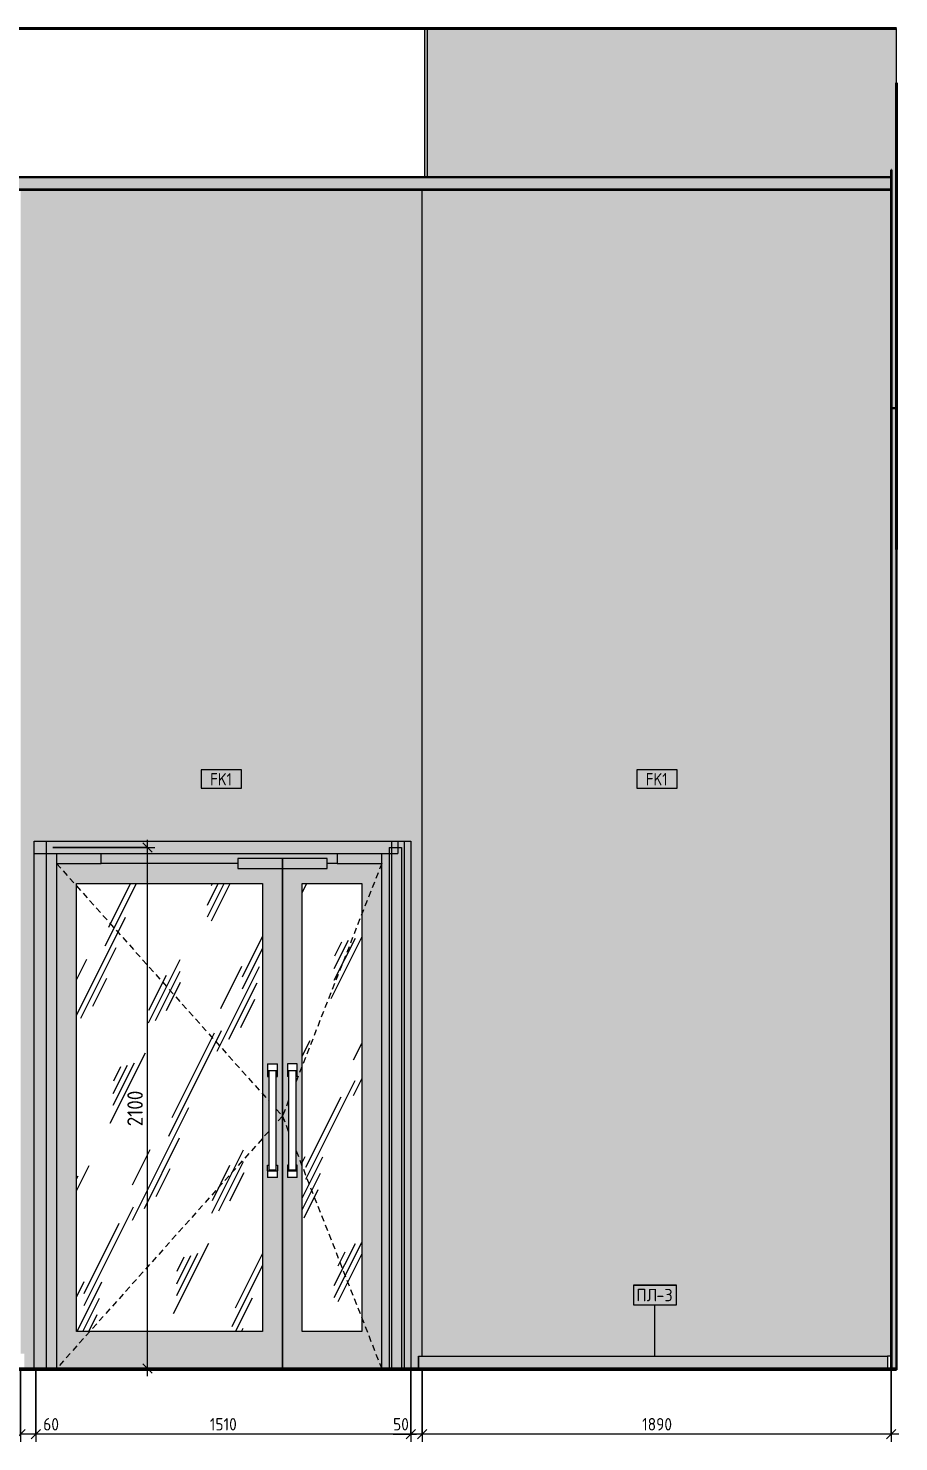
# Model space of a CAD drawing. Header units: millimetres. Extents: x 63432 to 177405, y -1987 to 27578.
# Drawn here: x 173898 to 177405, y 8105 to 13800 of the extents above; entities that cross this region are included whole.
import ezdxf

# ---------------------------------------------------------------- set-up
doc = ezdxf.new("R2010")
doc.units = ezdxf.units.MM
doc.linetypes.add('200_ШТРИХ_ш1п0_6_', pattern=[40, 25, -15])
for name, color, linetype, lineweight in [('A-ANNO-DIMS', 7, 'Continuous', 9), ('A-ANNO-DIMS-25', 7, 'Continuous', 9), ('A-DOOR', 7, 'Continuous', 9), ('A-DOOR-3', 7, '200_ШТРИХ_ш1п0_6_', 9), ('A-GENM-1', 7, 'Continuous', 9), ('A-GENM-IDEN', 7, 'Continuous', 9), ('A-GLAZ-CWMG', 7, 'Continuous', 9), ('A-WALL-IDEN', 7, 'Continuous', 9), ('A-WALL-PATT', 7, 'Continuous', 9), ('I-WALL', 7, 'Continuous', 9)]:
    doc.layers.add(name, color=color, linetype=linetype, lineweight=lineweight)
for name, color, linetype, lineweight, true_color in [('A-CLNG-1', 7, 'Continuous', 9, 0x787878), ('A-CLNG-FNSH-1', 7, 'Continuous', 30, 0x3c3c3c), ('A-FLOR-1', 7, 'Continuous', 9, 0x787878), ('A-FLOR-FNSH-1', 7, 'Continuous', 30, 0x3c3c3c), ('A-FLOR-FNSH-2', 7, 'Continuous', 40, 0x3c3c3c), ('A-WALL-4', 7, 'Continuous', 40, 0x3c3c3c), ('A-WALL-5', 7, 'Continuous', 30, 0x3c3c3c), ('A-WALL-FNSH-3', 7, 'Continuous', 30, 0x3c3c3c), ('I-WALL-1', 7, 'Continuous', 9, 0x787878)]:
    doc.layers.add(name, color=color, linetype=linetype, lineweight=lineweight, true_color=true_color)
doc.styles.add('GOST Common_5', font='GOST_Common.ttf', dxfattribs={"width": 0.9, "height": 50})
doc.styles.add('GOST Common_6', font='GOST_Common.ttf', dxfattribs={"height": 50})
doc.styles.add('ISOCPEUR_2', font='isocpeur.ttf', dxfattribs={"width": 0.9, "height": 62.5})
doc.styles.add('ISOCPEUR_3', font='isocpeur.ttf', dxfattribs={"width": 0.9, "height": 50})
doc.dimstyles.new('ISO-2_0_0_9К_Средний_округл2', dxfattribs={"dimscale": 304.8, "dimtxt": 49.799059, "dimasz": 0.123031, "dimexe": 0.098425, "dimexo": 0, "dimgap": 0, "dimtad": 1, "dimdec": 0, "dimrnd": 10, "dimzin": 0, "dimdsep": 46, "dimtxsty": 'ISOCPEUR_3', "dimblk1": 'OBLIQUE', "dimblk2": 'OBLIQUE', "dimsah": 1, "dimcen": 0.09, "dimdle": 0.098425, "dimazin": 0, "dimtfac": 1, "dimtdec": 4, "dimtix": 1, "dimtmove": 0, "dimatfit": 3, "dimfxl": 1, "dimtvp": 1, "dimtolj": 1, "dimtzin": 0, "dimarcsym": 2})
doc.dimstyles.new('ISO-2_0_0_9К_Средний_округл2_1', dxfattribs={"dimscale": 304.8, "dimtxt": 49.799059, "dimasz": 0.123031, "dimexe": 0.098425, "dimexo": 0, "dimgap": 0, "dimtad": 1, "dimdec": 0, "dimrnd": 10, "dimzin": 0, "dimdsep": 46, "dimtxsty": 'ISOCPEUR_3', "dimblk1": 'OBLIQUE', "dimblk2": 'OBLIQUE', "dimsah": 1, "dimcen": 0.09, "dimdle": 0.098425, "dimazin": 0, "dimtfac": 1, "dimtdec": 4, "dimtix": 1, "dimtmove": 1, "dimatfit": 3, "dimfxl": 1, "dimtvp": 1, "dimtolj": 1, "dimtzin": 0, "dimarcsym": 2})
doc.dimstyles.new('ISO-2_5_0_9К_БОЛЬШОЙ_1', dxfattribs={"dimscale": 304.8, "dimtxt": 62.248823, "dimasz": 0.123031, "dimexe": 0.098425, "dimexo": 0.246063, "dimgap": 0, "dimtad": 1, "dimdec": 0, "dimrnd": 10, "dimzin": 0, "dimdsep": 46, "dimtxsty": 'ISOCPEUR_2', "dimblk1": 'OBLIQUE', "dimblk2": 'OBLIQUE', "dimsah": 1, "dimcen": 0.09, "dimdle": 0.098425, "dimazin": 0, "dimtfac": 1, "dimtdec": 4, "dimtix": 1, "dimtmove": 0, "dimatfit": 3, "dimfxl": 1, "dimtvp": 1, "dimtolj": 1, "dimtzin": 0, "dimarcsym": 2})
pattern_1 = [(45, (244317.564, 0), (-14.25598, 14.25598), []), (45, (244331.82, 0), (-14.25598, 14.25598), [25.202, -5.04, 0.8382, -4.202])]
pattern_2 = [(0, (244317.564, 0), (30.48, 7.62), [2.515, -20.345, 2.515, -20.345, -121.92]), (0, (244317.564, 0), (30.48, 7.62), [-45.72, 2.515, -43.205, 2.515, -20.345, -53.34]), (0, (244317.564, 0), (30.48, 7.62), [-114.3, 2.515, -12.725, 2.515, -35.585]), (120, (244328.994, 3.81), (-21.8391136, 22.5864543), [2.515, -20.345, 2.515, -20.345, -121.92]), (120, (244328.994, 3.81), (-21.8391136, 22.5864543), [-45.72, 2.515, -43.205, 2.515, -20.345, -53.34]), (120, (244328.994, 3.81), (-21.8391136, 22.5864543), [-114.3, 2.515, -12.725, 2.515, -35.585]), (240, (244332.804, 19.05), (-8.6408864, -30.2064543), [2.515, -20.345, 2.515, -20.345, -121.92]), (240, (244332.804, 19.05), (-8.6408864, -30.2064543), [-45.72, 2.515, -43.205, 2.515, -20.345, -53.34]), (240, (244332.804, 19.05), (-8.6408864, -30.2064543), [-114.3, 2.515, -12.725, 2.515, -35.585])]
pattern_3 = [(63.435, (225.45, 31.75), (-255.5833, 766.7475), [317.5, -190.5, 317.5, -190.5, -403.903]), (63.435, (225.45, 31.75), (-255.5833, 766.7475), [-1016, 127, -276.903]), (63.435, (209.57, 47.6), (-255.5833, 766.7475), [254, -317.5, 190.5, -190.5, -467.403]), (63.435, (209.57, 47.6), (-255.5833, 766.7475), [-952.5, 222.25, -245.153]), (63.435, (209.57, 95.25), (-255.5833, 766.7475), [190.5, -381, 127, -190.5, -530.903]), (63.435, (209.57, 95.25), (-255.5833, 766.7475), [-889, 285.75, -245.153]), (63.435, (257.2, 47.6), (-255.5833, 766.7475), [190.5, -381, 158.75, -6404.653]), (63.435, (304.8, 95.25), (-255.5833, 766.7475), [95.25, -476.25, 63.5, -6499.903]), (63.435, (225.45, 174.6), (-255.5833, 766.7475), [63.5, -476.25, 63.5, -254, -562.653]), (63.435, (225.45, 174.6), (-255.5833, 766.7475), [-857.25, 158.75, -403.903]), (63.435, (511.2, 127), (-255.5833, 766.7475), [317.5, -476.25, 381, -251.503]), (63.435, (511.2, 79.4), (-255.5833, 766.7475), [444.5, -317.5, 476.25, -188.003]), (63.435, (542.95, 95.25), (-255.5833, 766.7475), [508, -254, 381, -276.903]), (63.435, (590.57, 142.9), (-255.5833, 766.7475), [317.5, -444.5, 254, -403.903]), (63.435, (542.95, 238.1), (-255.5833, 766.7475), [158.75, -635, 190.5, -435.653]), (63.435, (638.2, 190.5), (-255.5833, 766.7475), [127, -635, 127, -530.903])]

# ---------------------------------------------------------------- blocks, each defined once
blk = doc.blocks.new('Плинтус - Плинтус темный _ст_школа_-32862179-Развертка 3_12-6')
at = {"layer": 'A-GENM-1'}
blk.add_line((-68686, 8400), (-68686, 8450), dxfattribs=at)
blk = doc.blocks.new('Плинтус - Плинтус темный _ст_школа_-32864423-Развертка 3_12-6')
at = {"layer": 'A-GENM-1'}
blk.add_hatch(color=256, dxfattribs=at).paths.add_polyline_path([(-67867, 8400), (-66796, 8400), (-66796, 8450), (-68686, 8450), (-68686, 8400), (-68420.8, 8400)])
for q in [(-66796, 8450), (-68686, 8400)]:
    blk.add_line((-68686, 8450), q, dxfattribs=at)
blk = doc.blocks.new('Плинтус - Плинтус темный _ст_школа_-33434823-Развертка 3_12-6')
at = {"layer": 'A-GENM-1'}
for p, q in [((-66781, 8450), (-66796, 8450)), ((-66796, 8450), (-66796, 8400)), ((-66781, 8400), (-66781, 8450)), ((-66796, 8400), (-66781, 8400))]:
    blk.add_line(p, q, dxfattribs=at)
blk = doc.blocks.new('Прямоугольный импост - Импост структурный с накладкой - 160мм Темный-33326475-Развертка 3_12-6')
at = {"layer": 'A-GLAZ-CWMG'}
blk.add_hatch(color=256, dxfattribs=at).paths.add_polyline_path([(-68804, 8400), (-68794, 8400), (-68794, 10500), (-68804, 10500), (-68804, 8438.5)])
for p, q in [((-68804, 10500), (-68754, 10500)), ((-68804, 10500), (-68804, 8400)), ((-68754, 10500), (-68754, 8400))]:
    blk.add_line(p, q, dxfattribs=at)
blk = doc.blocks.new('Дверь_Витражная_остекление_ - ВВ-6 остекление-32274838-Развертка 3_12-6')
at = {"layer": 'A-DOOR'}
h = blk.add_hatch(color=256, dxfattribs=at)
h.paths.add_polyline_path([(-68804, 8400), (-68804, 10475), (-68834, 10475), (-68834, 8400)])
h.paths.add_polyline_path([(-70144, 8400), (-70144, 10475), (-70184, 10475), (-70184, 8400)])
h.paths.add_polyline_path([(-69054, 10435), (-69014, 10435), (-69014, 10475), (-69964, 10475), (-69964, 10435), (-69414, 10435), (-69414, 10455), (-69054, 10455), (-69054, 10443.1)])
for points in [[(-70064, 10435), (-69964, 10435), (-69964, 10475), (-70144, 10475), (-70144, 10435), (-70082.1, 10435)], [(-69314, 10415), (-69234, 10415), (-69234, 10455), (-69414, 10455), (-69414, 10415)], [(-69234, 10415), (-69054, 10415), (-69054, 10455), (-69234, 10455), (-69234, 10435)], [(-68834, 10435), (-68834, 10475), (-69014, 10475), (-69014, 10435), (-68914, 10435)]]:
    blk.add_hatch(color=256, dxfattribs=at).paths.add_polyline_path(points)
h = blk.add_hatch(color=256, dxfattribs=at)
h.paths.add_polyline_path([(-69320.4, 8400), (-69234, 8400), (-69234, 10415), (-69414, 10415), (-69414, 10435), (-70144, 10435), (-70144, 8400), (-69528.3, 8400)])
h.paths.add_polyline_path([(-69314, 8550), (-70064, 8550), (-70064, 10355), (-69314, 10355), (-69314, 8732.8)])
h.paths.add_polyline_path([(-69279.2, 9170), (-69294, 9170), (-69294, 9220), (-69289, 9220), (-69289, 9577.5), (-69294, 9577.5), (-69294, 9627.5), (-69254, 9627.5), (-69254, 9577.5), (-69259, 9577.4), (-69259, 9220), (-69254, 9220), (-69254, 9170), (-69274, 9170)])
h = blk.add_hatch(color=256, dxfattribs=at)
h.paths.add_polyline_path([(-69234, 8400), (-68834, 8400), (-68834, 10435), (-69054, 10435), (-69054, 10415), (-69234, 10415), (-69234, 8732.8)])
h.paths.add_polyline_path([(-68914, 8550), (-69154, 8550), (-69154, 10355), (-68914, 10355), (-68914, 8732.8)])
h.paths.add_polyline_path([(-69180.3, 9170), (-69214, 9170), (-69214, 9220), (-69209, 9220), (-69209, 9577.5), (-69214, 9577.5), (-69214, 9627.5), (-69174, 9627.5), (-69174, 9577.5), (-69179, 9577.4), (-69179, 9220), (-69174, 9220), (-69174, 9170), (-69179.9, 9170)])
h = blk.add_hatch(dxfattribs=at)
h.set_pattern_fill('FP_58', color=256, style=0, pattern_type=2)
h.set_pattern_definition(pattern_3)
h.paths.add_polyline_path([(-69314, 8550), (-69314, 10355), (-70064, 10355), (-70064, 8550), (-69528.3, 8550)])
h = blk.add_hatch(dxfattribs=at)
h.set_pattern_fill('FP_58', color=256, style=0, pattern_type=2)
h.set_pattern_definition(pattern_3)
h.paths.add_polyline_path([(-68914, 8550), (-68914, 10355), (-69154, 10355), (-69154, 8550), (-68974.6, 8550)])
for p, q in [((-70144, 10475), (-70144, 10435)), ((-70144, 10435), (-70144, 8400)), ((-70144, 10435), (-69964, 10435)), ((-69964, 10435), (-69964, 10475)), ((-69414, 10435), (-69964, 10435)), ((-69234, 10455), (-69414, 10455)), ((-69414, 10455), (-69414, 10415)), ((-69234, 10415), (-69234, 10455)), ((-69054, 10455), (-69234, 10455)), ((-69234, 10455), (-69234, 10415)), ((-69054, 10415), (-69054, 10455)), ((-69014, 10435), (-69054, 10435)), ((-69014, 10475), (-69014, 10435)), ((-69014, 10435), (-68834, 10435)), ((-68834, 10435), (-68834, 10475)), ((-68834, 8400), (-68834, 10435)), ((-69414, 10415), (-69234, 10415)), ((-69234, 8400), (-69234, 10415)), ((-69234, 10415), (-69234, 8400)), ((-69234, 10415), (-69054, 10415)), ((-70064, 8550), (-70064, 10355)), ((-70064, 10355), (-69314, 10355)), ((-69314, 10355), (-69314, 8550)), ((-69154, 8550), (-69154, 10355)), ((-69154, 10355), (-68914, 10355)), ((-68914, 10355), (-68914, 8550)), ((-69294, 9627.5), (-69294, 9600)), ((-69294, 9627.5), (-69254, 9627.5)), ((-69254, 9600), (-69254, 9627.5)), ((-69214, 9627.5), (-69214, 9600)), ((-69174, 9627.5), (-69214, 9627.5)), ((-69174, 9600), (-69174, 9627.5)), ((-69254, 9600), (-69294, 9600)), ((-69294, 9600), (-69294, 9577.5)), ((-69294, 9577.5), (-69289, 9577.5)), ((-69289, 9600), (-69289, 9200)), ((-69259, 9200), (-69259, 9600)), ((-69259, 9577.5), (-69254, 9577.5)), ((-69254, 9577.5), (-69254, 9600)), ((-69174, 9600), (-69214, 9600)), ((-69214, 9600), (-69214, 9577.5)), ((-69209, 9577.5), (-69214, 9577.5)), ((-69209, 9600), (-69209, 9200)), ((-69179, 9200), (-69179, 9600)), ((-69174, 9577.5), (-69179, 9577.5)), ((-69174, 9577.5), (-69174, 9600)), ((-69294, 9197.5), (-69294, 9220)), ((-69294, 9220), (-69289, 9220)), ((-69294, 9197.5), (-69294, 9170)), ((-69294, 9197.5), (-69254, 9197.5)), ((-69254, 9170), (-69294, 9170)), ((-69259, 9200), (-69289, 9200)), ((-69259, 9220), (-69254, 9220)), ((-69254, 9220), (-69254, 9197.5)), ((-69254, 9170), (-69254, 9197.5)), ((-69209, 9220), (-69214, 9220)), ((-69214, 9220), (-69214, 9197.5)), ((-69214, 9197.5), (-69214, 9170)), ((-69214, 9197.5), (-69174, 9197.5)), ((-69174, 9170), (-69214, 9170)), ((-69179, 9200), (-69209, 9200)), ((-69174, 9220), (-69179, 9220)), ((-69174, 9197.5), (-69174, 9220)), ((-69174, 9170), (-69174, 9197.5)), ((-69314, 8550), (-70064, 8550)), ((-68914, 8550), (-69154, 8550))]:
    blk.add_line(p, q, dxfattribs=at)
at = {"layer": 'A-DOOR-3'}
for p, q in [((-70144, 10435), (-69289, 9479)), ((-68834, 10435), (-69179, 9557.4)), ((-69209, 9481.1), (-69234, 9417.5)), ((-69259, 9445.5), (-69234, 9417.5)), ((-69234, 9417.5), (-69259, 9389.5)), ((-69234, 9417.5), (-69209, 9353.9)), ((-69289, 9356), (-70144, 8400)), ((-69179, 9277.6), (-68834, 8400))]:
    blk.add_line(p, q, dxfattribs=at)
blk = doc.blocks.new('Прямоугольный импост - Импост структурный с накладкой - 160мм Темный-33326474-Развертка 3_12-6')
at = {"layer": 'A-GLAZ-CWMG'}
blk.add_hatch(color=256, dxfattribs=at).paths.add_polyline_path([(-68974.6, 10475), (-68804, 10475), (-68804, 10500), (-68794, 10500), (-68794, 10525), (-70184, 10525), (-70184, 10475), (-69154, 10475)])
for p, q in [((-70234, 10475), (-70234, 10525)), ((-70234, 10525), (-68769, 10525)), ((-68769, 10525), (-68769, 10475)), ((-70234, 10475), (-68769, 10475))]:
    blk.add_line(p, q, dxfattribs=at)
blk = doc.blocks.new('Прямоугольный импост - Импост структурный с накладкой - 160мм Темный-33326241-Развертка 3_12-6')
at = {"layer": 'A-GLAZ-CWMG'}
blk.add_hatch(color=256, dxfattribs=at).paths.add_polyline_path([(-68794, 8400), (-68744, 8400.3), (-68744, 10525), (-68794, 10525), (-68794, 8430.8)])
for p, q in [((-68794, 10525), (-68744, 10525)), ((-68794, 10525), (-68794, 8400)), ((-68744, 10525), (-68744, 8400))]:
    blk.add_line(p, q, dxfattribs=at)
blk = doc.blocks.new('Прямоугольный импост - Импост структурный с накладкой - 160мм Темный-33326242-Развертка 3_12-6')
at = {"layer": 'A-GLAZ-CWMG'}
blk.add_hatch(color=256, dxfattribs=at).paths.add_polyline_path([(-70234, 8400), (-70184, 8400), (-70184, 10525), (-70234, 10525), (-70234, 8732.8)])
for p, q in [((-70234, 10525), (-70184, 10525)), ((-70234, 8400), (-70234, 10525)), ((-70184, 8400), (-70184, 10525))]:
    blk.add_line(p, q, dxfattribs=at)
blk = doc.blocks.new('Прямоугольный импост - Импост структурный с накладкой - 160мм Темный-32274837-Развертка 3_12-6')
at = {"layer": 'A-GLAZ-CWMG'}
for p, q in [((-70184, 10475), (-70184, 10525)), ((-70184, 10525), (-68794, 10525)), ((-68794, 10525), (-68794, 10475)), ((-70184, 10475), (-68794, 10475))]:
    blk.add_line(p, q, dxfattribs=at)
blk = doc.blocks.new('DIMBLOCK63-Развертка 3_12-6')
at = {"layer": 'A-ANNO-DIMS-25'}
for p, q in [((175484.6, 8400), (175484.6, 8105.4)), ((175484.6, 8135.4), (175484.6, 8400)), ((177374.6, 8400), (177374.6, 8105.4)), ((177374.6, 8135.4), (177374.6, 8400)), ((177404.6, 8135.4), (175484.6, 8135.4))]:
    blk.add_line(p, q, dxfattribs=at)
at = {"layer": 'A-ANNO-DIMS-25', "lineweight": 20}
for p, q in [((175484.6, 8135.4), (175503.4, 8154.2)), ((177374.6, 8135.4), (177393.4, 8154.2)), ((175484.6, 8135.4), (175465.9, 8116.7)), ((177374.6, 8135.4), (177355.9, 8116.7))]:
    blk.add_line(p, q, dxfattribs=at)
at = {"layer": 'A-ANNO-DIMS-25', "color": 0, "insert": (176370.7, 8200.8), "char_height": 50, "width": 141.353, "attachment_point": 1, "line_spacing_factor": 1.149209, "style": 'ISOCPEUR_3'}
blk.add_mtext('1890', dxfattribs=at)
blk = doc.blocks.new('_Oblique')
at = {"color": 0, "linetype": 'ByBlock', "lineweight": -2}
blk.add_line((-0.5, -0.5), (0.5, 0.5), dxfattribs=at)
blk = doc.blocks.new('DIMBLOCK64-Развертка 3_12-6')
at = {"layer": 'A-ANNO-DIMS-25'}
for p, q in [((175438.6, 8400), (175438.6, 8105.4)), ((175438.6, 8135.4), (175438.6, 8400)), ((175484.6, 8400), (175484.6, 8105.4)), ((175484.6, 8135.4), (175484.6, 8400)), ((175367.5, 8135.4), (175455.7, 8135.4)), ((175484.6, 8135.4), (175438.6, 8135.4)), ((175455.7, 8135.4), (175461.6, 8135.4))]:
    blk.add_line(p, q, dxfattribs=at)
at = {"layer": 'A-ANNO-DIMS-25', "lineweight": 20}
for p, q in [((175438.6, 8135.4), (175457.4, 8154.2)), ((175484.6, 8135.4), (175503.4, 8154.2)), ((175438.6, 8135.4), (175419.9, 8116.7)), ((175484.6, 8135.4), (175465.9, 8116.7))]:
    blk.add_line(p, q, dxfattribs=at)
at = {"layer": 'A-ANNO-DIMS-25', "color": 0, "insert": (175367.5, 8200.8), "char_height": 50, "width": 75.848, "attachment_point": 1, "line_spacing_factor": 1.149209, "style": 'ISOCPEUR_3'}
blk.add_mtext('50', dxfattribs=at)
blk = doc.blocks.new('DIMBLOCK65-Развертка 3_12-6')
at = {"layer": 'A-ANNO-DIMS-25'}
for p, q in [((173928.6, 8400), (173928.6, 8105.4)), ((173928.6, 8135.4), (173928.6, 8400)), ((175438.6, 8400), (175438.6, 8105.4)), ((175438.6, 8135.4), (175438.6, 8400)), ((175438.6, 8135.4), (173928.6, 8135.4))]:
    blk.add_line(p, q, dxfattribs=at)
at = {"layer": 'A-ANNO-DIMS-25', "lineweight": 20}
for p, q in [((173928.6, 8135.4), (173947.4, 8154.2)), ((175438.6, 8135.4), (175457.4, 8154.2)), ((173928.6, 8135.4), (173909.9, 8116.7)), ((175438.6, 8135.4), (175419.9, 8116.7))]:
    blk.add_line(p, q, dxfattribs=at)
at = {"layer": 'A-ANNO-DIMS-25', "color": 0, "insert": (174629, 8200.8), "char_height": 50, "width": 131.01, "attachment_point": 1, "line_spacing_factor": 1.149209, "style": 'ISOCPEUR_3'}
blk.add_mtext('1510', dxfattribs=at)
blk = doc.blocks.new('DIMBLOCK66-Развертка 3_12-6')
at = {"layer": 'A-ANNO-DIMS-25'}
for p, q in [((173866.6, 8400), (173866.6, 8105.4)), ((173866.6, 8135.4), (173866.6, 8400)), ((173928.6, 8400), (173928.6, 8105.4)), ((173928.6, 8135.4), (173928.6, 8400)), ((173928.6, 8135.4), (173866.6, 8135.4)), ((173932.9, 8135.4), (173897.6, 8135.4)), ((174021.1, 8135.4), (173932.9, 8135.4))]:
    blk.add_line(p, q, dxfattribs=at)
at = {"layer": 'A-ANNO-DIMS-25', "lineweight": 20}
for p, q in [((173866.6, 8135.4), (173885.4, 8154.2)), ((173928.6, 8135.4), (173947.4, 8154.2)), ((173866.6, 8135.4), (173847.9, 8116.7)), ((173928.6, 8135.4), (173909.9, 8116.7))]:
    blk.add_line(p, q, dxfattribs=at)
at = {"layer": 'A-ANNO-DIMS-25', "color": 0, "insert": (173957.9, 8200.8), "char_height": 50, "width": 75.848, "attachment_point": 1, "line_spacing_factor": 1.149209, "style": 'ISOCPEUR_3'}
blk.add_mtext('60', dxfattribs=at)
blk = doc.blocks.new('М_стена_0001 - Типоразмер_без рамки-25382661-Развертка 3_12-6')
at = {"layer": 'A-WALL-IDEN'}
for p, q in [((-76639.1, 10813.1), (-76802.3, 10813.1)), ((-76802.3, 10813.1), (-76802.3, 10738.1)), ((-76639.1, 10738.1), (-76639.1, 10813.1)), ((-76802.3, 10738.1), (-76639.1, 10738.1))]:
    blk.add_line(p, q, dxfattribs=at)
blk = doc.blocks.new('Mark Reiling - Mark Reiling-26174330-Развертка 3_12-6')
at = {"layer": 'A-GENM-IDEN'}
for p, q in [((-81821.7, 8717.5), (-81821.7, 8638.7)), ((-81821.7, 8717.5), (-81648.3, 8717.5)), ((-81648.3, 8717.5), (-81821.7, 8717.5)), ((-81821.7, 8717.5), (-81821.7, 8638.7)), ((-81648.3, 8638.7), (-81648.3, 8717.5)), ((-81648.3, 8638.7), (-81648.3, 8717.5)), ((-81821.7, 8638.7), (-81648.3, 8638.7)), ((-81821.7, 8638.7), (-81648.3, 8638.7))]:
    blk.add_line(p, q, dxfattribs=at)
blk = doc.blocks.new('DIMBLOCK76-Развертка 3_12-6')
at = {"layer": 'A-ANNO-DIMS-25'}
for p, q in [((173996.6, 10500), (174408.2, 10500)), ((174378.2, 10500), (173996.6, 10500)), ((174378.2, 8370), (174378.2, 10530)), ((174426.7, 8400), (174348.2, 8400)), ((174378.2, 8400), (174426.7, 8400))]:
    blk.add_line(p, q, dxfattribs=at)
at = {"layer": 'A-ANNO-DIMS-25', "lineweight": 20}
for p, q in [((174378.2, 10500), (174359.5, 10518.8)), ((174378.2, 10500), (174397, 10481.2)), ((174378.2, 8400), (174359.5, 8418.8)), ((174378.2, 8400), (174397, 8381.2))]:
    blk.add_line(p, q, dxfattribs=at)
at = {"layer": 'A-ANNO-DIMS-25', "color": 0, "insert": (174296.6, 9376.4), "char_height": 62.5, "width": 176.691, "attachment_point": 1, "rotation": 90, "line_spacing_factor": 1.149209, "style": 'ISOCPEUR_2'}
blk.add_mtext('2100', dxfattribs=at)

msp = doc.modelspace()

# ---------------------------------------------------------------- hatches: boundary and pattern name
at = {"layer": 'A-CLNG-1'}
for points in [[(159696.6, 13150), (177374.6, 13150), (177374.6, 13200), (159696.6, 13200)], [(177375.6, 13150), (177375.6, 13151), (177374.6, 13151), (177374.6, 13150)]]:
    msp.add_hatch(color=256, dxfattribs=at).paths.add_polyline_path(points)
at = {"layer": 'A-FLOR-1'}
h = msp.add_hatch(dxfattribs=at)
h.set_pattern_fill('FP_55', color=256, style=0, pattern_type=2)
h.set_pattern_definition(pattern_1)
h.paths.add_polyline_path([(176288.6, 13800), (177396.1, 13800), (177396.1, 13800.3), (159675.4, 13800.3), (159675.4, 13800), (175705.6, 13800)])
h = msp.add_hatch(color=256, dxfattribs=at)
h.paths.add_polyline_path([(159727.5, 8395), (172889.2, 8395), (172889.2, 8400), (159695.6, 8400), (159695.7, 8395), (159700.5, 8395)])
h.paths.add_polyline_path([(177372.5, 8395), (177375.6, 8395), (177375.6, 8400), (173762, 8400), (173762, 8395), (177326.9, 8395)])
at = {"layer": 'A-WALL-PATT'}
for points in [[(173881.6, 8400), (173921.6, 8400), (173921.6, 10525), (175438.6, 10525), (175438.6, 8400), (175469.6, 8400.3), (175469.6, 8450), (175484.6, 8450), (175484.6, 13150), (173866.6, 13150), (173866.6, 8460), (173881.6, 8460), (173881.6, 8410)], [(175485.6, 8450), (175485.6, 13150), (175484.6, 13150), (175484.6, 8450)], [(175485.6, 8450), (177374.6, 8450), (177374.6, 13150), (175485.6, 13150), (175485.6, 8732.8)]]:
    msp.add_hatch(color=256, dxfattribs=at).paths.add_polyline_path(points)
at = {"layer": 'I-WALL'}
h = msp.add_hatch(color=256, dxfattribs=at)
h.paths.add_polyline_path([(175438.6, 8400), (175438.6, 10525), (175411.6, 10525), (175411.6, 8400)])
h.paths.add_polyline_path([(175495.6, 13200), (175505.6, 13200), (175505.6, 13800), (175495.6, 13800), (175495.6, 13591.5)])
h.paths.add_polyline_path([(173855.6, 13200), (173855.6, 13800), (173845.6, 13800), (173845.6, 13200)])
h.paths.add_polyline_path([(173335.6, 13200), (173345.6, 13200), (173345.6, 13800), (173335.6, 13800), (173335.6, 13436.2)])
for points in [[(175563.8, 13200), (175705.6, 13200), (175705.6, 13800), (175505.6, 13800), (175505.6, 13200)], [(177375.6, 12270), (177395.6, 12270), (177395.6, 13800), (175705.6, 13800), (175705.6, 13200), (177374.6, 13200), (177374.6, 13230), (177375.6, 13230), (177375.6, 12449)], [(177396.1, 13580), (177396.1, 13800), (177395.6, 13800), (177395.6, 13580)]]:
    msp.add_hatch(color=256, dxfattribs=at).paths.add_polyline_path(points)
at = {"layer": 'I-WALL-1'}
h = msp.add_hatch(dxfattribs=at)
h.set_pattern_fill('FP_55', color=256, style=0, pattern_type=2)
h.set_pattern_definition(pattern_1)
h.paths.add_polyline_path([(177396.1, 11700), (177396.1, 13580), (177395.6, 13580), (177395.6, 11700)])
h = msp.add_hatch(dxfattribs=at)
h.set_pattern_fill('FP_56', color=256, style=0, pattern_type=2)
h.set_pattern_definition(pattern_2)
h.paths.add_polyline_path([(177375.6, 8400), (177395.6, 8400), (177395.6, 12270), (177375.6, 12270), (177375.6, 8463.9)])
h = msp.add_hatch(dxfattribs=at)
h.set_pattern_fill('FP_54', color=256, style=0, pattern_type=2)
h.set_pattern_definition([(135, (244317.564, 0), (-17.6776695, -17.6776695), [])])
h.paths.add_polyline_path([(177395.6, 8395), (177396.1, 8395), (177396.1, 11700), (177395.6, 11700), (177395.6, 8395)])
h = msp.add_hatch(dxfattribs=at)
h.set_pattern_fill('FP_56', color=256, style=0, pattern_type=2)
h.set_pattern_definition(pattern_2)
h.paths.add_polyline_path([(177395.6, 8395), (177395.6, 8400), (177375.6, 8400), (177375.6, 8395), (177387.3, 8395)])

# ---------------------------------------------------------------- linework, layer by layer
at = {"layer": 'A-CLNG-FNSH-1'}
for p, q in [((177374.6, 13200), (159696.6, 13200)), ((159696.6, 13150), (177375.6, 13150)), ((177375.6, 13151), (159697.6, 13151))]:
    msp.add_line(p, q, dxfattribs=at)
at = {"layer": 'A-FLOR-FNSH-1'}
for p, q in [((177395.6, 8395), (159675.4, 8395)), ((177375.6, 8400), (173519.7, 8400)), ((177375.6, 8395), (177375.6, 8400))]:
    msp.add_line(p, q, dxfattribs=at)
at = {"layer": 'A-FLOR-FNSH-2'}
msp.add_line((159675.6, 13800), (177396.1, 13800), dxfattribs=at)
at = {"layer": 'A-GENM-IDEN'}
msp.add_line((176422.1, 8450), (176422.1, 8656.5), dxfattribs=at)
at = {"layer": 'A-WALL-4'}
for p, q in [((177395.6, 13580), (177395.6, 11700)), ((177396.1, 13580), (177395.6, 13580)), ((177395.6, 11700), (177396.1, 11700))]:
    msp.add_line(p, q, dxfattribs=at)
at = {"layer": 'A-WALL-5'}
for p, q in [((177375.6, 12270), (177375.6, 8400)), ((177395.6, 12270), (177375.6, 12270)), ((177395.6, 8395), (177395.6, 11700)), ((177395.6, 8400), (177375.6, 8400))]:
    msp.add_line(p, q, dxfattribs=at)
at = {"layer": 'A-WALL-FNSH-3'}
for p, q in [((177374.6, 13230), (177374.6, 8400)), ((177375.6, 13230), (177374.6, 13230)), ((177375.6, 12270), (177375.6, 13230))]:
    msp.add_line(p, q, dxfattribs=at)
at = {"layer": 'I-WALL'}
for p, q in [((175495.6, 13200), (175495.6, 13800)), ((175505.6, 13200), (175505.6, 13800)), ((177395.6, 13580), (177395.6, 13800)), ((175484.6, 8450), (175484.6, 13150)), ((175411.6, 10525), (175438.6, 10525)), ((175438.6, 10525), (175438.6, 8400))]:
    msp.add_line(p, q, dxfattribs=at)

# ---------------------------------------------------------------- block references
at = {"layer": 'A-DOOR'}
msp.add_blockref('Дверь_Витражная_остекление_ - ВВ-6 остекление-32274838-Развертка 3_12-6', (244155.6, 0), dxfattribs=at)
at = {"layer": 'A-GENM-1'}
for name in ['Плинтус - Плинтус темный _ст_школа_-32862179-Развертка 3_12-6', 'Плинтус - Плинтус темный _ст_школа_-32864423-Развертка 3_12-6', 'Плинтус - Плинтус темный _ст_школа_-33434823-Развертка 3_12-6']:
    msp.add_blockref(name, (244155.6, 0), dxfattribs=at)
at = {"layer": 'A-GENM-IDEN'}
msp.add_blockref('Mark Reiling - Mark Reiling-26174330-Развертка 3_12-6', (258157.1, 18.8), dxfattribs=at)
at = {"layer": 'A-GLAZ-CWMG'}
for name in ['Прямоугольный импост - Импост структурный с накладкой - 160мм Темный-33326474-Развертка 3_12-6', 'Прямоугольный импост - Импост структурный с накладкой - 160мм Темный-33326242-Развертка 3_12-6', 'Прямоугольный импост - Импост структурный с накладкой - 160мм Темный-32274837-Развертка 3_12-6', 'Прямоугольный импост - Импост структурный с накладкой - 160мм Темный-33326475-Развертка 3_12-6', 'Прямоугольный импост - Импост структурный с накладкой - 160мм Темный-33326241-Развертка 3_12-6']:
    msp.add_blockref(name, (244155.6, 0), dxfattribs=at)
at = {"layer": 'A-WALL-IDEN'}
for p in [(251396.1, 0), (253151.1, 0)]:
    msp.add_blockref('М_стена_0001 - Типоразмер_без рамки-25382661-Развертка 3_12-6', p, dxfattribs=at)

# ---------------------------------------------------------------- texts
at = {"layer": 'A-GENM-IDEN', "char_height": 50, "attachment_point": 1, "style": 'GOST Common_6'}
for s, insert, width in [('ПЛ', (176347, 8721.3), 98.207), ('-3', (176428, 8721.3), 86.181)]:
    msp.add_mtext(s, dxfattribs=dict(at, insert=insert, width=width))
at = {"layer": 'A-WALL-IDEN', "char_height": 50, "width": 111.835, "attachment_point": 1, "style": 'GOST Common_5'}
for insert in [(174630.6, 10799.5), (176385.6, 10799.5)]:
    msp.add_mtext('FK1', dxfattribs=dict(at, insert=insert))

# ---------------------------------------------------------------- dimensions: what is measured, and where the dimension line sits
at = {"layer": 'A-ANNO-DIMS'}
dim = msp.add_linear_dim(base=(174378.2, 10500), p1=(174351.7, 8400), p2=(173921.6, 10500), angle=90, dimstyle='ISO-2_5_0_9К_БОЛЬШОЙ_1', override={"dimpost": '<>', "dimfxl": 2143.59203}, dxfattribs=at)
dim.commit()
dim.dimension.update_dxf_attribs({"geometry": 'DIMBLOCK76-Развертка 3_12-6', "text_midpoint": (174347, 9450)})
for base, p1, p2, override, picture, middle in [((173866.6, 8135.4), (173928.6, 8400), (173866.6, 8400), {"dimpost": '<>', "dimfxl": 62}, 'DIMBLOCK66-Развертка 3_12-6', (173995.8, 8167.4)), ((175438.6, 8135.4), (175484.6, 8400), (175438.6, 8400), {"dimpost": '<>', "dimfxl": 45.999967}, 'DIMBLOCK64-Развертка 3_12-6', (175405.4, 8167.4))]:
    dim = msp.add_linear_dim(base=base, p1=p1, p2=p2, dimstyle='ISO-2_0_0_9К_Средний_округл2_1', override=override, dxfattribs=at)
    dim.commit()
    dim.dimension.update_dxf_attribs({"geometry": picture, "text_midpoint": middle, "dimtype": 160})
for base, p1, p2, override, picture, middle in [((173928.6, 8135.4), (175438.6, 8400), (173928.6, 8400), {"dimpost": '<>', "dimfxl": 1510}, 'DIMBLOCK65-Развертка 3_12-6', (174683.6, 8160.4)), ((175484.6, 8135.4), (177374.6, 8400), (175484.6, 8400), {"dimpost": '<>', "dimfxl": 1890}, 'DIMBLOCK63-Развертка 3_12-6', (176429.6, 8160.4))]:
    dim = msp.add_linear_dim(base=base, p1=p1, p2=p2, dimstyle='ISO-2_0_0_9К_Средний_округл2', override=override, dxfattribs=at)
    dim.commit()
    dim.dimension.update_dxf_attribs({"geometry": picture, "text_midpoint": middle})

doc.saveas('drawing.dxf')
